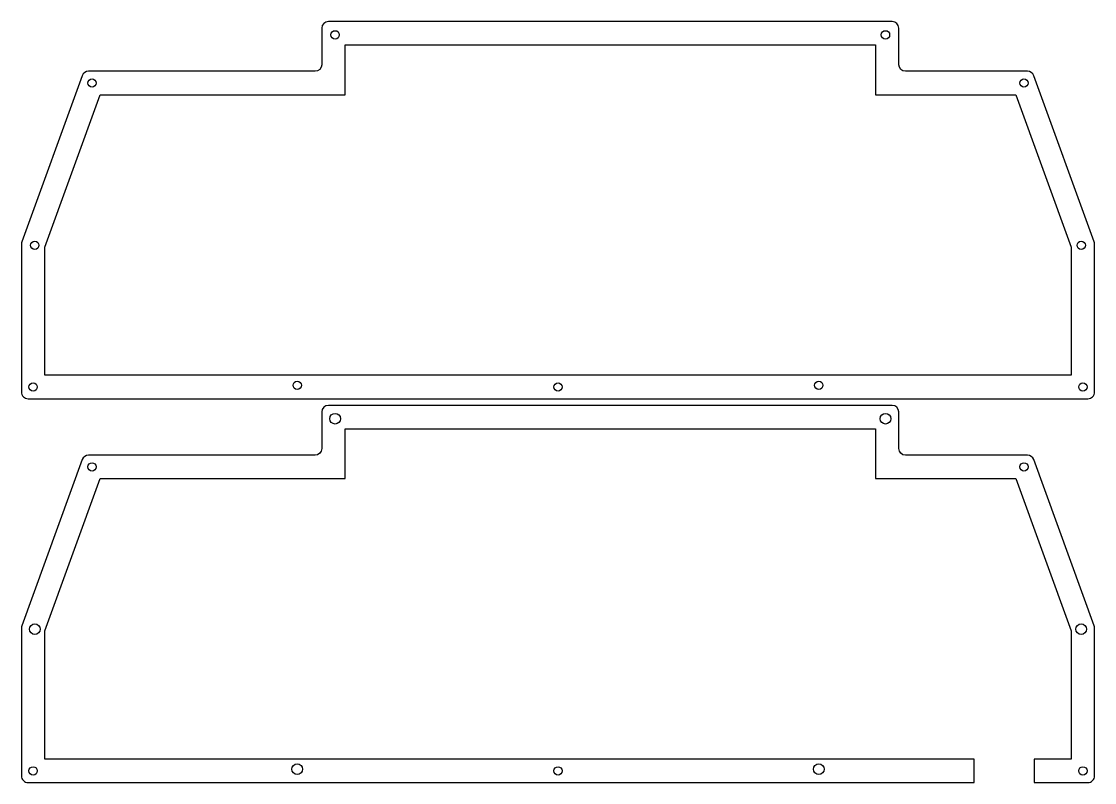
# Model space of a CAD drawing. Header units: millimetres. Extents: x 2 to 324, y 1 to 229.
import ezdxf

# ---------------------------------------------------------------- set-up
doc = ezdxf.new("R2010")
doc.units = ezdxf.units.MM
doc.layers.get('0').update_dxf_attribs({"linetype": 'CONTINUOUS'})

msp = doc.modelspace()

# ---------------------------------------------------------------- linework, layer by layer
for points in [[(323.65, 162.42, 0.087415), (323.53, 163.1), (305.43, 212.87, 0.315379), (303.55, 214.19), (267.01, 214.19, -0.413699), (265.01, 216.18), (264.99, 227.13, 0.413699), (262.99, 229.12), (94.01, 229.12, 0.413699), (92.01, 227.13), (91.99, 216.18, -0.413699), (89.99, 214.19), (22.1, 214.19, 0.31538), (20.22, 212.87), (2.12, 163.1, 0.087414), (2, 162.42), (2, 118.12, 0.414214), (4, 116.12), (321.65, 116.12, 0.414214), (323.65, 118.12)], [(264.99, 112.13, 0.413699), (262.99, 114.12), (94.01, 114.12, 0.413699), (92.01, 112.13), (91.99, 101.18, -0.413699), (89.99, 99.19), (22.1, 99.19, 0.31538), (20.22, 97.87), (2.12, 48.1, 0.087414), (2, 47.42), (2, 3.12, 0.414214), (4, 1.12), (287.55, 1.12), (287.55, 8.12), (9, 8.12), (9, 46.54), (25.6, 92.19), (98.98, 92.19), (99, 107.12), (258, 107.12), (258.02, 92.19), (300.05, 92.19), (316.65, 46.54), (316.65, 8.12), (305.55, 8.12), (305.55, 1.12), (321.65, 1.12, 0.414214), (323.65, 3.12), (323.65, 47.42, 0.087415), (323.53, 48.1), (305.43, 97.87, 0.315379), (303.55, 99.19), (267.01, 99.19, -0.413699), (265.01, 101.18)]]:
    msp.add_lwpolyline(points, format="xyb", close=True)
msp.add_lwpolyline([(300.05, 207.19), (316.65, 161.54), (316.65, 123.12), (9, 123.12), (9, 161.54), (25.6, 207.19), (98.98, 207.19), (99, 222.12), (258, 222.12), (258.02, 207.19)], close=True)
for centre, radius in [((96.01, 225.12), 1.25), ((260.99, 225.12), 1.25), ((23.15, 210.69), 1.25), ((302.5, 210.69), 1.25), ((6, 162.07), 1.25), ((319.65, 162.07), 1.25), ((5.5, 119.62), 1.25), ((84.66, 120.12), 1.25), ((162.83, 119.62), 1.25), ((240.99, 120.12), 1.25), ((320.15, 119.62), 1.25), ((96.01, 110.12), 1.6), ((260.99, 110.12), 1.6), ((23.15, 95.69), 1.25), ((302.5, 95.69), 1.25), ((6, 47.07), 1.6), ((319.65, 47.07), 1.6), ((84.66, 5.12), 1.6), ((240.99, 5.12), 1.6), ((5.5, 4.62), 1.25), ((162.83, 4.62), 1.25), ((320.15, 4.62), 1.25)]:
    msp.add_circle(centre, radius)

doc.saveas('drawing.dxf')
